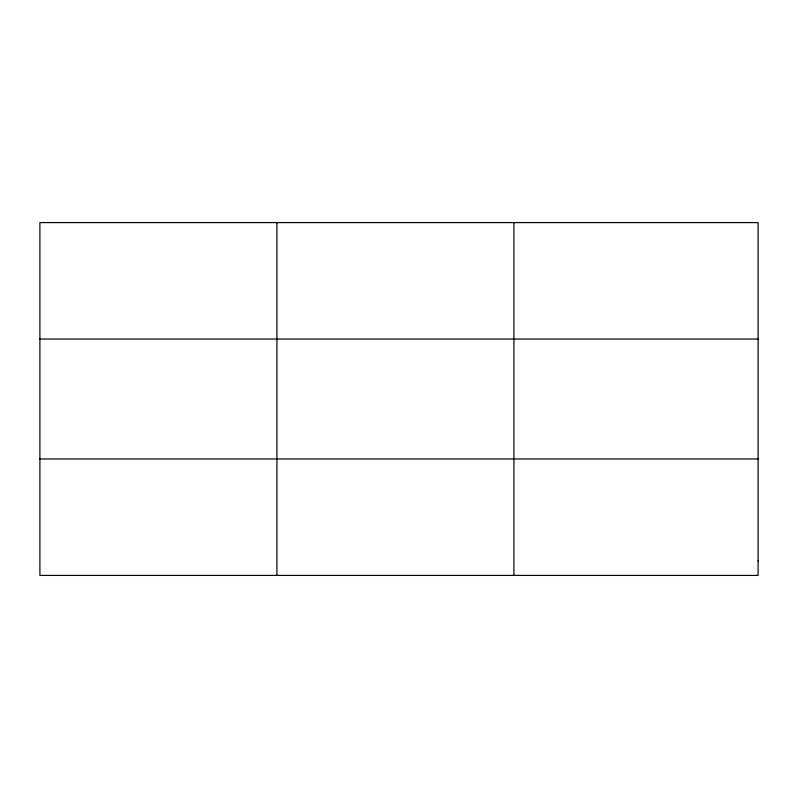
<?xml version="1.0" encoding="UTF-8"?>
<svg xmlns="http://www.w3.org/2000/svg" width="798" height="798" viewBox="0 0 798 798"><rect width="100%" height="100%" fill="white"/><g stroke="black" fill="none" stroke-linecap="round" stroke-linejoin="round"><path stroke-width="1.2" d="M276.906 222.592L276.906 575.408M513.912 222.592L513.912 575.408M39.9 339.02L758.1 339.02M39.9 458.98L758.1 458.98M758.1 560.854L758.1 575.408L39.9 575.408L39.9 222.592L758.1 222.592L758.1 560.854"/></g></svg>
